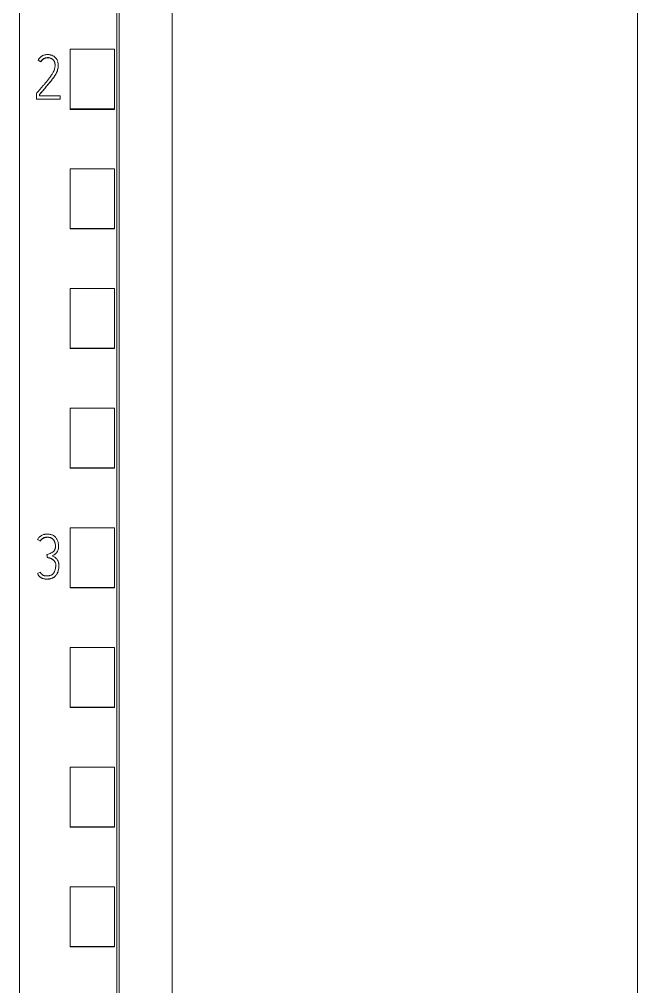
# Model space of a CAD drawing. Header units: millimetres. Extents: x 4134 to 7422, y 1400 to 3585.
# Drawn here: x 5459.45 to 5487.35, y 3271.33 to 3314.99 of the extents above; entities that cross this region are included whole.
import ezdxf

# ---------------------------------------------------------------- set-up
doc = ezdxf.new("R2010")
doc.units = ezdxf.units.MM
doc.layers.add('000-PI-Oprema', color=30, linetype='Continuous', lineweight=5)

# ---------------------------------------------------------------- blocks, each defined once
blk = doc.blocks.new('S7-1500 AI HS - 6ES7531-7NF10-0AB0')
at = {"layer": '000-PI-Oprema', "color": 0, "linetype": 'ByBlock', "lineweight": 0}
for p, q in [((0, 134.681), (0, 21.262)), ((4.4, 132.4), (4.4, 23.585)), ((2.3, 85.17), (2.3, 87.872)), ((4.3, 87.872), (2.3, 87.872)), ((4.3, 85.17), (4.3, 87.872)), ((1.752, 87.131), (1.752, 87.137)), ((0.77, 85.614), (1.836, 85.614)), ((1.836, 85.607), (0.77, 85.607)), ((1.836, 85.752), (0.909, 85.752)), ((1.836, 85.614), (1.836, 85.752)), ((1.836, 85.614), (1.836, 85.607)), ((2.3, 85.149), (2.3, 85.17)), ((4.3, 85.17), (2.3, 85.17)), ((4.3, 85.149), (2.3, 85.149)), ((4.3, 85.149), (4.3, 85.17)), ((2.3, 79.769), (2.3, 82.471)), ((4.3, 82.471), (2.3, 82.471)), ((4.3, 79.769), (4.3, 82.471)), ((2.3, 79.75), (2.3, 79.769)), ((4.3, 79.769), (2.3, 79.769)), ((4.3, 79.75), (2.3, 79.75)), ((4.3, 79.75), (4.3, 79.769)), ((2.3, 74.367), (2.3, 77.069)), ((4.3, 77.069), (2.3, 77.069)), ((4.3, 74.367), (4.3, 77.069)), ((2.3, 74.35), (2.3, 74.367)), ((4.3, 74.367), (2.3, 74.367)), ((4.3, 74.35), (2.3, 74.35)), ((4.3, 74.35), (4.3, 74.367)), ((2.3, 68.966), (2.3, 71.667)), ((4.3, 71.667), (2.3, 71.667)), ((4.3, 68.966), (4.3, 71.667)), ((2.3, 68.95), (2.3, 68.966)), ((4.3, 68.966), (2.3, 68.966)), ((4.3, 68.95), (2.3, 68.95)), ((4.3, 68.95), (4.3, 68.966)), ((2.3, 63.564), (2.3, 66.266)), ((4.3, 66.266), (2.3, 66.266)), ((4.3, 63.564), (4.3, 66.266)), ((1.246, 65.063), (1.246, 65.057)), ((1.768, 65.409), (1.768, 65.415)), ((1.254, 64.924), (1.254, 64.918)), ((1.784, 64.556), (1.784, 64.563)), ((2.3, 63.55), (2.3, 63.564)), ((4.3, 63.564), (2.3, 63.564)), ((4.3, 63.55), (2.3, 63.55)), ((4.3, 63.55), (4.3, 63.564)), ((2.3, 58.163), (2.3, 60.864)), ((4.3, 60.864), (2.3, 60.864)), ((4.3, 58.163), (4.3, 60.864)), ((2.3, 58.15), (2.3, 58.163)), ((4.3, 58.163), (2.3, 58.163)), ((4.3, 58.15), (2.3, 58.15)), ((4.3, 58.15), (4.3, 58.163)), ((2.3, 52.761), (2.3, 55.462)), ((4.3, 55.462), (2.3, 55.462)), ((4.3, 52.761), (4.3, 55.462)), ((2.3, 52.75), (2.3, 52.761)), ((4.3, 52.761), (2.3, 52.761)), ((4.3, 52.75), (2.3, 52.75)), ((4.3, 52.75), (4.3, 52.761)), ((2.3, 47.36), (2.3, 50.061)), ((4.3, 50.061), (2.3, 50.061)), ((4.3, 47.36), (4.3, 50.061)), ((2.3, 47.35), (2.3, 47.36)), ((4.3, 47.36), (2.3, 47.36)), ((4.3, 47.35), (2.3, 47.35)), ((4.3, 47.35), (4.3, 47.36))]:
    blk.add_line(p, q, dxfattribs=at)
at = {"layer": '000-PI-Oprema', "color": 0, "linetype": 'ByBlock', "lineweight": 0, "ltscale": 0.25}
for p, q in [((0.845, 87.362), (0.97, 87.293)), ((0.77, 85.868), (0.77, 85.607)), ((0.909, 85.752), (0.909, 85.818)), ((0.822, 65.728), (0.949, 65.658)), ((0.822, 64.201), (0.949, 64.259))]:
    blk.add_line(p, q, dxfattribs=at)
at = {"layer": '000-PI-Oprema', "color": 0, "linetype": 'ByBlock', "lineweight": 0}
for points, knots in [([(4.5, 132.586), (4.5, 129.542), (4.5, 119.972), (4.5, 105.802), (4.5, 91.235), (4.5, 77.025), (4.5, 62.731), (4.5, 47.245), (4.5, 34.605), (4.5, 26.64), (4.5, 23.299)], [0, 0, 0, 0, 0.083934, 0.263736, 0.389889, 0.484142, 0.653794, 0.78188, 0.908517, 1, 1, 1, 1]), ([(6.9, 129.52), (6.9, 127.497), (6.9, 118.948), (6.9, 105.802), (6.9, 91.235), (6.9, 77.025), (6.9, 62.731), (6.9, 47.245), (6.9, 34.486), (6.9, 25.605), (6.9, 21.348), (6.9, 20.55)], [0, 0, 0, 0, 0.055935, 0.236292, 0.362833, 0.457376, 0.627551, 0.756032, 0.883059, 0.978086, 1, 1, 1, 1]), ([(27.9, 129.52), (27.9, 127.497), (27.9, 118.948), (27.9, 105.802), (27.9, 91.235), (27.9, 77.025), (27.9, 62.731), (27.9, 47.245), (27.9, 34.486), (27.9, 25.605), (27.9, 21.348), (27.9, 20.55)], [0, 0, 0, 0, 0.055935, 0.236292, 0.362833, 0.457376, 0.627551, 0.756032, 0.883059, 0.978086, 1, 1, 1, 1]), ([(0.97, 87.299), (0.982, 87.322), (0.995, 87.344), (1.019, 87.374), (1.028, 87.384), (1.047, 87.402), (1.057, 87.411), (1.088, 87.433), (1.111, 87.446), (1.159, 87.465), (1.184, 87.472), (1.222, 87.48), (1.235, 87.481), (1.261, 87.484), (1.274, 87.484), (1.313, 87.484), (1.338, 87.481), (1.376, 87.472), (1.389, 87.469), (1.413, 87.461), (1.425, 87.456), (1.46, 87.439), (1.482, 87.426), (1.513, 87.401), (1.523, 87.392), (1.54, 87.374), (1.549, 87.364), (1.56, 87.348), (1.563, 87.342), (1.57, 87.331), (1.579, 87.313), (1.586, 87.295), (1.594, 87.271), (1.598, 87.258), (1.603, 87.233), (1.605, 87.22), (1.608, 87.194), (1.609, 87.181), (1.611, 87.156), (1.611, 87.143), (1.611, 87.117), (1.61, 87.104), (1.609, 87.078), (1.607, 87.065), (1.602, 87.027), (1.597, 87.002), (1.587, 86.964), (1.584, 86.952), (1.575, 86.927), (1.571, 86.915), (1.556, 86.879), (1.545, 86.856), (1.521, 86.81), (1.509, 86.788), (1.482, 86.745), (1.468, 86.723), (1.426, 86.659), (1.396, 86.617), (1.303, 86.494), (1.238, 86.414), (1.139, 86.296), (1.106, 86.257), (1.039, 86.179), (1.006, 86.14), (0.939, 86.062), (0.905, 86.024), (0.838, 85.946), (0.804, 85.907), (0.77, 85.868)], [0, 0, 0, 0, 0.03125, 0.03125, 0.046875, 0.046875, 0.0625, 0.0625, 0.09375, 0.09375, 0.125, 0.125, 0.140625, 0.140625, 0.15625, 0.15625, 0.1875, 0.1875, 0.203125, 0.203125, 0.21875, 0.21875, 0.25, 0.25, 0.265625, 0.265625, 0.28125, 0.28125, 0.289063, 0.289063, 0.296875, 0.3125, 0.3125, 0.328125, 0.328125, 0.34375, 0.34375, 0.359375, 0.359375, 0.375, 0.375, 0.390625, 0.390625, 0.40625, 0.40625, 0.4375, 0.4375, 0.453125, 0.453125, 0.46875, 0.46875, 0.5, 0.5, 0.53125, 0.53125, 0.5625, 0.5625, 0.625, 0.625, 0.75, 0.75, 0.8125, 0.8125, 0.875, 0.875, 0.9375, 0.9375, 1, 1, 1, 1]), ([(0.909, 85.818), (0.948, 85.864), (0.987, 85.91), (1.065, 86.002), (1.104, 86.048), (1.182, 86.139), (1.221, 86.185), (1.299, 86.277), (1.337, 86.324), (1.413, 86.417), (1.451, 86.464), (1.506, 86.536), (1.524, 86.56), (1.559, 86.609), (1.576, 86.634), (1.609, 86.684), (1.625, 86.71), (1.656, 86.762), (1.67, 86.788), (1.689, 86.829), (1.695, 86.843), (1.706, 86.871), (1.711, 86.885), (1.725, 86.928), (1.732, 86.958), (1.744, 87.017), (1.748, 87.046), (1.751, 87.091), (1.752, 87.106), (1.752, 87.137), (1.752, 87.152), (1.75, 87.197), (1.747, 87.227), (1.739, 87.271), (1.736, 87.286), (1.728, 87.315), (1.724, 87.33), (1.713, 87.358), (1.707, 87.372), (1.694, 87.399), (1.686, 87.412), (1.674, 87.431), (1.67, 87.438), (1.661, 87.45), (1.656, 87.456), (1.642, 87.473), (1.632, 87.484), (1.61, 87.506), (1.599, 87.516), (1.581, 87.53), (1.575, 87.534), (1.562, 87.543), (1.556, 87.547), (1.523, 87.566), (1.495, 87.578), (1.452, 87.593), (1.438, 87.598), (1.408, 87.605), (1.393, 87.609), (1.363, 87.614), (1.348, 87.616), (1.318, 87.618), (1.303, 87.619), (1.273, 87.62), (1.258, 87.62), (1.228, 87.618), (1.213, 87.617), (1.167, 87.612), (1.138, 87.606), (1.094, 87.592), (1.08, 87.587), (1.059, 87.578), (1.052, 87.575), (1.039, 87.568), (1.032, 87.564), (0.999, 87.545), (0.975, 87.527), (0.941, 87.497), (0.93, 87.486), (0.91, 87.464), (0.9, 87.452), (0.873, 87.416), (0.858, 87.39), (0.845, 87.362)], [0, 0, 0, 0, 0.0625, 0.0625, 0.125, 0.125, 0.1875, 0.1875, 0.25, 0.25, 0.3125, 0.3125, 0.34375, 0.34375, 0.375, 0.375, 0.40625, 0.40625, 0.4375, 0.4375, 0.453125, 0.453125, 0.46875, 0.46875, 0.5, 0.5, 0.53125, 0.53125, 0.546875, 0.546875, 0.5625, 0.5625, 0.59375, 0.59375, 0.609375, 0.609375, 0.625, 0.625, 0.640625, 0.640625, 0.65625, 0.65625, 0.664062, 0.664062, 0.671875, 0.671875, 0.6875, 0.6875, 0.703125, 0.703125, 0.710937, 0.710937, 0.71875, 0.71875, 0.75, 0.75, 0.765625, 0.765625, 0.78125, 0.78125, 0.796875, 0.796875, 0.8125, 0.8125, 0.828125, 0.828125, 0.84375, 0.84375, 0.875, 0.875, 0.890625, 0.890625, 0.898437, 0.898437, 0.90625, 0.90625, 0.9375, 0.9375, 0.953125, 0.953125, 0.96875, 0.96875, 1, 1, 1, 1]), ([(1.611, 87.128), (1.611, 87.138), (1.611, 87.149), (1.61, 87.172), (1.609, 87.185), (1.606, 87.21), (1.604, 87.223), (1.598, 87.249), (1.595, 87.261), (1.587, 87.286), (1.583, 87.298), (1.574, 87.316), (1.572, 87.322), (1.565, 87.333), (1.562, 87.339), (1.543, 87.366), (1.526, 87.385), (1.5, 87.405), (1.495, 87.409), (1.484, 87.417), (1.468, 87.428), (1.44, 87.443), (1.416, 87.453), (1.391, 87.462), (1.379, 87.466), (1.341, 87.474), (1.315, 87.477), (1.262, 87.478), (1.224, 87.475), (1.185, 87.466), (1.16, 87.459), (1.148, 87.454), (1.124, 87.445), (1.112, 87.439), (1.089, 87.427), (1.078, 87.42), (1.046, 87.397), (1.028, 87.379), (1.004, 87.349), (0.996, 87.338), (0.982, 87.316), (0.976, 87.304), (0.97, 87.293)], [0, 0, 0, 0, 0.034384, 0.034384, 0.076368, 0.076368, 0.118351, 0.118351, 0.160334, 0.160334, 0.202317, 0.202317, 0.223309, 0.223309, 0.244301, 0.244301, 0.328267, 0.328267, 0.349259, 0.349259, 0.370251, 0.412234, 0.454217, 0.454217, 0.496201, 0.496201, 0.580167, 0.580167, 0.664134, 0.706117, 0.706117, 0.7481, 0.7481, 0.790084, 0.790084, 0.832067, 0.832067, 0.916033, 0.916033, 0.958017, 0.958017, 1, 1, 1, 1]), ([(1.752, 87.131), (1.752, 87.11), (1.751, 87.088), (1.747, 87.037), (1.743, 87.008), (1.735, 86.963), (1.731, 86.949), (1.724, 86.919), (1.719, 86.905), (1.71, 86.876), (1.705, 86.862), (1.694, 86.834), (1.688, 86.82), (1.669, 86.78), (1.654, 86.753), (1.624, 86.701), (1.608, 86.676), (1.574, 86.626), (1.557, 86.601), (1.522, 86.552), (1.504, 86.528), (1.45, 86.456), (1.412, 86.409), (1.336, 86.316), (1.298, 86.27), (1.221, 86.178), (1.182, 86.132), (1.104, 86.041), (1.065, 85.995), (0.987, 85.904), (0.948, 85.858), (0.909, 85.812)], [0, 0, 0, 0, 0.040253, 0.040253, 0.096709, 0.096709, 0.124936, 0.124936, 0.153164, 0.153164, 0.181392, 0.181392, 0.20962, 0.20962, 0.266076, 0.266076, 0.322531, 0.322531, 0.378987, 0.378987, 0.435443, 0.435443, 0.548354, 0.548354, 0.661266, 0.661266, 0.774177, 0.774177, 0.887089, 0.887089, 1, 1, 1, 1]), ([(0.822, 65.728), (0.83, 65.746), (0.849, 65.782), (0.874, 65.814), (0.894, 65.836), (0.902, 65.843), (0.916, 65.857), (0.924, 65.864), (0.947, 65.883), (0.964, 65.895), (0.99, 65.911), (0.998, 65.916), (1.016, 65.925), (1.025, 65.93), (1.053, 65.942), (1.072, 65.949), (1.101, 65.957), (1.111, 65.96), (1.131, 65.965), (1.141, 65.966), (1.171, 65.972), (1.211, 65.976), (1.251, 65.977), (1.291, 65.977), (1.311, 65.976), (1.351, 65.972), (1.371, 65.969), (1.411, 65.962), (1.431, 65.957), (1.469, 65.945), (1.488, 65.937), (1.515, 65.924), (1.524, 65.92), (1.542, 65.91), (1.55, 65.904), (1.575, 65.888), (1.591, 65.875), (1.613, 65.855), (1.621, 65.848), (1.635, 65.833), (1.641, 65.826), (1.661, 65.802), (1.672, 65.786), (1.693, 65.751), (1.703, 65.734), (1.728, 65.678), (1.74, 65.64), (1.753, 65.581), (1.756, 65.561), (1.762, 65.521), (1.764, 65.501), (1.767, 65.461), (1.767, 65.441), (1.768, 65.401), (1.767, 65.381), (1.764, 65.341), (1.762, 65.321), (1.754, 65.281), (1.748, 65.261), (1.734, 65.224), (1.725, 65.206), (1.71, 65.18), (1.704, 65.171), (1.692, 65.155), (1.686, 65.147), (1.667, 65.124), (1.652, 65.109), (1.63, 65.089), (1.622, 65.083), (1.606, 65.07), (1.598, 65.065), (1.573, 65.048), (1.555, 65.038), (1.52, 65.018), (1.503, 65.008), (1.485, 64.999)], [0, 0, 0, 0, 0.03125, 0.0625, 0.0625, 0.078125, 0.078125, 0.09375, 0.09375, 0.125, 0.125, 0.140625, 0.140625, 0.15625, 0.15625, 0.1875, 0.1875, 0.203125, 0.203125, 0.21875, 0.21875, 0.25, 0.28125, 0.28125, 0.3125, 0.3125, 0.34375, 0.34375, 0.375, 0.375, 0.40625, 0.40625, 0.421875, 0.421875, 0.4375, 0.4375, 0.46875, 0.46875, 0.484375, 0.484375, 0.5, 0.5, 0.53125, 0.53125, 0.5625, 0.5625, 0.625, 0.625, 0.65625, 0.65625, 0.6875, 0.6875, 0.71875, 0.71875, 0.75, 0.75, 0.78125, 0.78125, 0.8125, 0.8125, 0.84375, 0.84375, 0.859375, 0.859375, 0.875, 0.875, 0.90625, 0.90625, 0.921875, 0.921875, 0.9375, 0.9375, 0.96875, 0.96875, 1, 1, 1, 1]), ([(1.246, 65.063), (1.278, 65.072), (1.309, 65.082), (1.372, 65.101), (1.404, 65.111), (1.449, 65.132), (1.464, 65.139), (1.492, 65.156), (1.506, 65.165), (1.525, 65.181), (1.531, 65.186), (1.543, 65.198), (1.549, 65.203), (1.566, 65.222), (1.576, 65.235), (1.589, 65.255), (1.593, 65.263), (1.601, 65.277), (1.604, 65.285), (1.613, 65.308), (1.618, 65.324), (1.623, 65.356), (1.625, 65.373), (1.626, 65.406), (1.626, 65.423), (1.626, 65.472), (1.623, 65.505), (1.616, 65.553), (1.612, 65.57), (1.606, 65.594), (1.603, 65.602), (1.598, 65.618), (1.595, 65.625), (1.586, 65.648), (1.579, 65.663), (1.563, 65.692), (1.553, 65.706), (1.533, 65.733), (1.522, 65.745), (1.504, 65.762), (1.498, 65.767), (1.485, 65.778), (1.478, 65.783), (1.457, 65.796), (1.442, 65.804), (1.412, 65.817), (1.396, 65.822), (1.363, 65.83), (1.347, 65.833), (1.314, 65.837), (1.298, 65.838), (1.265, 65.839), (1.248, 65.838), (1.215, 65.836), (1.198, 65.834), (1.165, 65.829), (1.149, 65.826), (1.125, 65.819), (1.117, 65.816), (1.102, 65.81), (1.094, 65.807), (1.079, 65.8), (1.072, 65.796), (1.057, 65.788), (1.051, 65.783), (1.03, 65.768), (1.017, 65.757), (0.994, 65.734), (0.984, 65.721), (0.965, 65.693), (0.957, 65.679), (0.949, 65.664)], [0, 0, 0, 0, 0.0625, 0.0625, 0.125, 0.125, 0.15625, 0.15625, 0.1875, 0.1875, 0.203125, 0.203125, 0.21875, 0.21875, 0.25, 0.25, 0.265625, 0.265625, 0.28125, 0.28125, 0.3125, 0.3125, 0.34375, 0.34375, 0.375, 0.375, 0.4375, 0.4375, 0.46875, 0.46875, 0.484375, 0.484375, 0.5, 0.5, 0.53125, 0.53125, 0.5625, 0.5625, 0.59375, 0.59375, 0.609375, 0.609375, 0.625, 0.625, 0.65625, 0.65625, 0.6875, 0.6875, 0.71875, 0.71875, 0.75, 0.75, 0.78125, 0.78125, 0.8125, 0.8125, 0.84375, 0.84375, 0.859375, 0.859375, 0.875, 0.875, 0.890625, 0.890625, 0.90625, 0.90625, 0.9375, 0.9375, 0.96875, 0.96875, 1, 1, 1, 1]), ([(0.949, 65.658), (0.957, 65.673), (0.965, 65.687), (0.983, 65.714), (0.994, 65.727), (1.011, 65.745), (1.017, 65.75), (1.03, 65.761), (1.036, 65.766), (1.049, 65.776), (1.056, 65.781), (1.07, 65.789), (1.078, 65.793), (1.1, 65.804), (1.116, 65.81), (1.147, 65.819), (1.164, 65.823), (1.196, 65.828), (1.213, 65.83), (1.246, 65.832), (1.262, 65.833), (1.312, 65.831), (1.345, 65.828), (1.385, 65.818), (1.393, 65.816), (1.409, 65.811), (1.417, 65.808), (1.44, 65.799), (1.455, 65.792), (1.476, 65.778), (1.483, 65.773), (1.496, 65.763), (1.502, 65.758), (1.52, 65.741), (1.531, 65.729), (1.547, 65.709), (1.552, 65.702), (1.561, 65.688), (1.574, 65.667), (1.585, 65.645), (1.597, 65.615), (1.603, 65.599), (1.611, 65.569), (1.614, 65.555), (1.616, 65.541)], [0, 0, 0, 0, 0.055989, 0.055989, 0.111979, 0.111979, 0.139974, 0.139974, 0.167968, 0.167968, 0.195963, 0.195963, 0.223958, 0.223958, 0.279947, 0.279947, 0.335937, 0.335937, 0.391926, 0.391926, 0.447916, 0.447916, 0.559895, 0.559895, 0.587889, 0.587889, 0.615884, 0.615884, 0.671874, 0.671874, 0.699868, 0.699868, 0.727863, 0.727863, 0.783853, 0.783853, 0.811847, 0.811847, 0.839842, 0.895832, 0.895832, 0.951821, 0.951821, 1, 1, 1, 1]), ([(1.762, 65.319), (1.764, 65.33), (1.765, 65.341), (1.767, 65.371), (1.768, 65.39), (1.768, 65.409)], [0, 0, 0, 0, 0.372922, 0.372922, 1, 1, 1, 1]), ([(1.485, 64.999), (1.503, 64.989), (1.522, 64.979), (1.558, 64.958), (1.576, 64.947), (1.611, 64.924), (1.629, 64.912), (1.653, 64.892), (1.661, 64.885), (1.676, 64.87), (1.683, 64.862), (1.704, 64.838), (1.716, 64.821), (1.732, 64.794), (1.737, 64.785), (1.746, 64.766), (1.751, 64.756), (1.762, 64.727), (1.768, 64.707), (1.775, 64.676), (1.777, 64.665), (1.78, 64.644), (1.781, 64.634), (1.784, 64.602), (1.784, 64.581), (1.784, 64.539), (1.784, 64.519), (1.781, 64.477), (1.779, 64.456), (1.773, 64.414), (1.77, 64.393), (1.758, 64.332), (1.746, 64.292), (1.727, 64.243), (1.723, 64.234), (1.714, 64.214), (1.709, 64.205), (1.694, 64.177), (1.682, 64.159), (1.658, 64.125), (1.644, 64.109), (1.622, 64.086), (1.615, 64.079), (1.599, 64.064), (1.591, 64.058), (1.566, 64.038), (1.548, 64.027), (1.521, 64.011), (1.512, 64.006), (1.492, 63.997), (1.483, 63.993), (1.433, 63.973), (1.393, 63.963), (1.33, 63.954), (1.309, 63.951), (1.267, 63.949), (1.246, 63.949), (1.203, 63.949), (1.182, 63.951), (1.151, 63.954), (1.14, 63.955), (1.12, 63.959), (1.109, 63.961), (1.078, 63.968), (1.058, 63.975), (1.029, 63.987), (1.019, 63.991), (1, 64), (0.99, 64.005), (0.963, 64.021), (0.946, 64.033), (0.921, 64.054), (0.914, 64.061), (0.899, 64.076), (0.892, 64.084), (0.872, 64.109), (0.861, 64.127), (0.84, 64.163), (0.83, 64.182), (0.822, 64.201)], [0, 0, 0, 0, 0.03125, 0.03125, 0.0625, 0.0625, 0.09375, 0.09375, 0.109375, 0.109375, 0.125, 0.125, 0.15625, 0.15625, 0.171875, 0.171875, 0.1875, 0.1875, 0.21875, 0.21875, 0.234375, 0.234375, 0.25, 0.25, 0.28125, 0.28125, 0.3125, 0.3125, 0.34375, 0.34375, 0.375, 0.375, 0.4375, 0.4375, 0.453125, 0.453125, 0.46875, 0.46875, 0.5, 0.5, 0.53125, 0.53125, 0.546875, 0.546875, 0.5625, 0.5625, 0.59375, 0.59375, 0.609375, 0.609375, 0.625, 0.625, 0.6875, 0.6875, 0.71875, 0.71875, 0.75, 0.75, 0.78125, 0.78125, 0.796875, 0.796875, 0.8125, 0.8125, 0.84375, 0.84375, 0.859375, 0.859375, 0.875, 0.875, 0.90625, 0.90625, 0.921875, 0.921875, 0.9375, 0.9375, 0.96875, 0.96875, 1, 1, 1, 1]), ([(0.949, 64.259), (0.956, 64.243), (0.964, 64.228), (0.982, 64.199), (0.993, 64.185), (1.01, 64.166), (1.017, 64.16), (1.03, 64.148), (1.037, 64.143), (1.051, 64.133), (1.058, 64.129), (1.074, 64.121), (1.082, 64.117), (1.106, 64.108), (1.123, 64.103), (1.157, 64.096), (1.174, 64.094), (1.208, 64.091), (1.226, 64.09), (1.26, 64.09), (1.277, 64.091), (1.311, 64.094), (1.329, 64.096), (1.354, 64.101), (1.363, 64.103), (1.38, 64.107), (1.388, 64.109), (1.413, 64.117), (1.429, 64.124), (1.452, 64.135), (1.46, 64.139), (1.475, 64.148), (1.482, 64.153), (1.503, 64.168), (1.516, 64.18), (1.54, 64.205), (1.551, 64.218), (1.57, 64.247), (1.578, 64.262), (1.593, 64.293), (1.6, 64.31), (1.617, 64.359), (1.625, 64.392), (1.633, 64.443), (1.636, 64.46), (1.64, 64.495), (1.641, 64.512), (1.643, 64.547), (1.643, 64.564), (1.642, 64.59), (1.642, 64.598), (1.641, 64.616), (1.64, 64.624), (1.636, 64.65), (1.632, 64.667), (1.623, 64.691), (1.62, 64.699), (1.613, 64.715), (1.609, 64.723), (1.596, 64.745), (1.586, 64.759), (1.564, 64.786), (1.551, 64.798), (1.525, 64.821), (1.511, 64.831), (1.482, 64.849), (1.467, 64.858), (1.436, 64.873), (1.42, 64.88), (1.388, 64.892), (1.372, 64.897), (1.322, 64.911), (1.288, 64.919), (1.254, 64.924)], [0, 0, 0, 0, 0.03125, 0.03125, 0.0625, 0.0625, 0.078125, 0.078125, 0.09375, 0.09375, 0.109375, 0.109375, 0.125, 0.125, 0.15625, 0.15625, 0.1875, 0.1875, 0.21875, 0.21875, 0.25, 0.25, 0.28125, 0.28125, 0.296875, 0.296875, 0.3125, 0.3125, 0.34375, 0.34375, 0.359375, 0.359375, 0.375, 0.375, 0.40625, 0.40625, 0.4375, 0.4375, 0.46875, 0.46875, 0.5, 0.5, 0.5625, 0.5625, 0.59375, 0.59375, 0.625, 0.625, 0.65625, 0.65625, 0.671875, 0.671875, 0.6875, 0.6875, 0.71875, 0.71875, 0.734375, 0.734375, 0.75, 0.75, 0.78125, 0.78125, 0.8125, 0.8125, 0.84375, 0.84375, 0.875, 0.875, 0.90625, 0.90625, 0.9375, 0.9375, 1, 1, 1, 1]), ([(1.254, 64.918), (1.289, 64.912), (1.322, 64.905), (1.371, 64.891), (1.388, 64.885), (1.42, 64.874), (1.436, 64.867), (1.459, 64.856), (1.467, 64.851), (1.482, 64.843), (1.489, 64.839), (1.511, 64.825), (1.525, 64.814), (1.545, 64.797), (1.551, 64.791), (1.563, 64.779), (1.569, 64.773), (1.586, 64.753), (1.596, 64.739), (1.609, 64.716), (1.613, 64.709), (1.617, 64.7), (1.617, 64.7), (1.617, 64.699)], [0, 0, 0, 0, 0.234549, 0.234549, 0.351824, 0.351824, 0.469098, 0.469098, 0.527735, 0.527735, 0.586373, 0.586373, 0.703647, 0.703647, 0.762285, 0.762285, 0.820922, 0.820922, 0.938196, 0.938196, 0.996834, 0.996834, 1, 1, 1, 1]), ([(0.822, 64.195), (0.83, 64.175), (0.84, 64.157), (0.861, 64.12), (0.872, 64.103), (0.892, 64.078), (0.899, 64.07), (0.914, 64.055), (0.921, 64.047), (0.945, 64.027), (0.963, 64.015), (0.99, 63.999), (0.999, 63.994), (1.018, 63.985), (1.028, 63.981), (1.057, 63.969), (1.077, 63.963), (1.118, 63.953), (1.139, 63.949), (1.181, 63.945), (1.202, 63.943), (1.244, 63.942), (1.265, 63.943), (1.307, 63.945), (1.327, 63.947), (1.359, 63.952), (1.369, 63.953), (1.39, 63.958), (1.4, 63.96), (1.431, 63.968), (1.451, 63.974), (1.48, 63.986), (1.49, 63.99), (1.509, 63.999), (1.518, 64.004), (1.546, 64.019), (1.564, 64.031), (1.597, 64.056), (1.612, 64.07), (1.642, 64.1), (1.655, 64.116), (1.68, 64.15), (1.692, 64.168), (1.707, 64.195), (1.712, 64.205), (1.721, 64.224), (1.725, 64.233), (1.745, 64.282), (1.757, 64.322), (1.77, 64.384), (1.773, 64.404), (1.779, 64.446), (1.781, 64.467), (1.782, 64.491), (1.782, 64.494), (1.783, 64.498)], [0, 0, 0, 0, 0.045144, 0.045144, 0.090287, 0.090287, 0.112859, 0.112859, 0.135431, 0.135431, 0.180575, 0.180575, 0.203147, 0.203147, 0.225718, 0.225718, 0.270862, 0.270862, 0.316006, 0.316006, 0.361149, 0.361149, 0.406293, 0.406293, 0.451437, 0.451437, 0.474009, 0.474009, 0.49658, 0.49658, 0.541724, 0.541724, 0.564296, 0.564296, 0.586868, 0.586868, 0.632011, 0.632011, 0.677155, 0.677155, 0.722299, 0.722299, 0.767442, 0.767442, 0.790014, 0.790014, 0.812586, 0.812586, 0.902873, 0.902873, 0.948017, 0.948017, 0.993161, 0.993161, 1, 1, 1, 1])]:
    blk.add_open_spline(points, degree=3, knots=knots, dxfattribs=at)
for points, weights in [([(1.254, 64.924), (1.25, 64.993), (1.246, 65.063)], [0.500000009599, 0.499999990401, 0.500000009599]), ([(1.246, 65.057), (1.25, 64.987), (1.254, 64.918)], [0.499999969803, 0.500000030197, 0.499999969803])]:
    blk.add_rational_spline(points, weights, degree=2, dxfattribs=at)

msp = doc.modelspace()

# ---------------------------------------------------------------- block references
at = {"layer": '000-PI-Oprema', "color": 0, "linetype": 'ByBlock', "lineweight": 0}
msp.add_blockref('S7-1500 AI HS - 6ES7531-7NF10-0AB0', (5459.448, 3225.778), dxfattribs=at)

doc.saveas('drawing.dxf')
